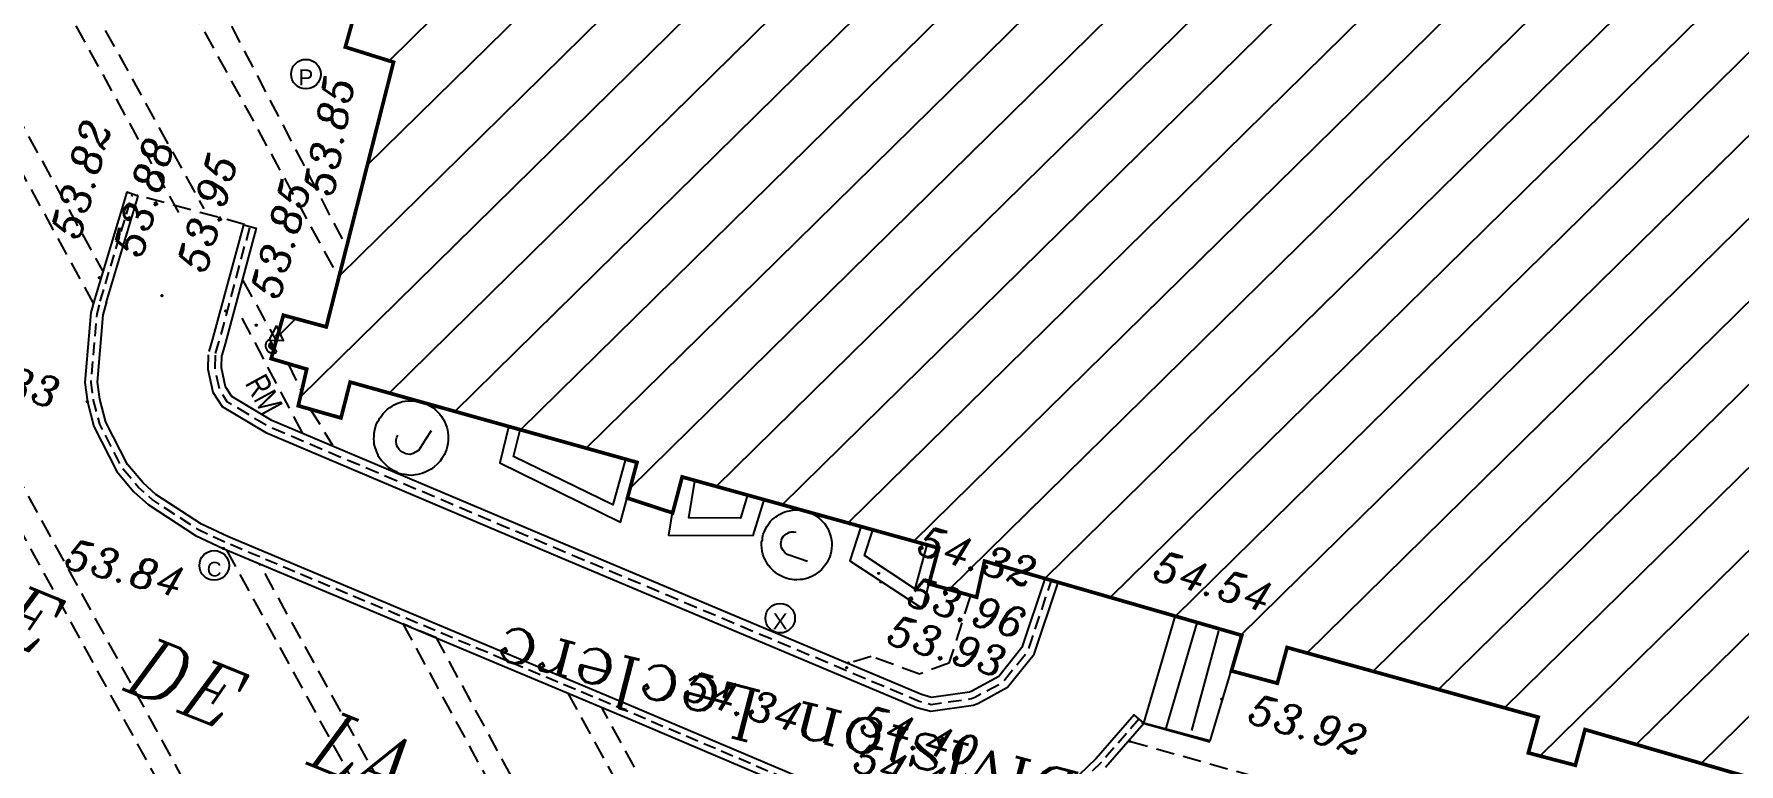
# Model space of a CAD drawing. Extents: x 661856 to 662117, y 6866905 to 6867165.
# Drawn here: x 661907.83 to 661930.86, y 6867108.32 to 6867118.18 of the extents above; entities that cross this region are included whole.
import ezdxf
from ezdxf.enums import TextEntityAlignment as Align

# ---------------------------------------------------------------- set-up
doc = ezdxf.new("R2010")
doc.units = 0
doc.linetypes.add('CONTINU', pattern=[0])
doc.linetypes.add('HIDDEN', pattern=[0.375, 0.25, -0.125])
doc.layers.get('0').update_dxf_attribs({"linetype": 'CONTINUOUS'})
for name, color, linetype in [('BATI_PUBLIC', 7, 'CONTINU'), ('CANEVAS_GEODES', 5, 'CONTINU'), ('CANIVEAU', 7, 'CONTINU'), ('CLOTURE', 7, 'CONTINU'), ('COTE_ALTI', 8, 'CONTINU'), ('ECLAIRAGE_PUBL', 3, 'CONTINU'), ('ESCALIER', 7, 'CONTINU'), ('LIGNE_DIVERS', 7, 'CONTINU'), ('MOB-URB', 6, 'CONTINU'), ('MUR', 7, 'CONTINU'), ('NOM_DE_VOIE', 7, 'CONTINU'), ('POLYGO', 240, 'CONTINUOUS'), ('SIGNAL-VERTICA', 6, 'CONTINU'), ('TEXTE', 7, 'CONTINUOUS')]:
    doc.layers.add(name, color=color, linetype=linetype)
doc.styles.add('7-2', font='romanc.shx', dxfattribs={"height": 0.7})
doc.styles.add('ITALIC', font='italic.shx', dxfattribs={"height": 0.6})
doc.styles.get("Standard").update_dxf_attribs({"font": 'ARIALUNI.ttf', "height": 2})

# ---------------------------------------------------------------- blocks, each defined once
blk = doc.blocks.new('*X217')
at = {"layer": 'BATI_PUBLIC', "color": 7, "linetype": 'CONTINU'}
for p, q in [((610550.758, 133622.313), (610561.888, 133633.443)), ((610550.475, 133620.899), (610562.773, 133633.197)), ((610550.108, 133619.4), (610563.669, 133632.961)), ((610549.595, 133617.757), (610564.557, 133632.718)), ((610550.796, 133617.825), (610565.445, 133632.475)), ((610552.576, 133617.343), (610567.631, 133632.398)), ((610551.686, 133617.584), (610566.333, 133632.231)), ((610553.467, 133617.103), (610568.119, 133631.754)), ((610554.064, 133616.568), (610569.005, 133631.509)), ((610555.228, 133616.601), (610569.891, 133631.264)), ((610556.12, 133616.362), (610570.777, 133631.019)), ((610557.013, 133616.123), (610571.793, 133630.903)), ((610557.905, 133615.884), (610572.562, 133630.541)), ((610558.388, 133615.235), (610573.448, 133630.295)), ((610559.679, 133615.395), (610574.333, 133630.049)), ((610560.563, 133615.148), (610575.218, 133629.803)), ((610561.448, 133614.901), (610576.285, 133629.738)), ((610562.332, 133614.654), (610576.996, 133629.318)), ((610563.228, 133614.419), (610577.886, 133629.076)), ((610564.12, 133614.179), (610578.775, 133628.835)), ((610565.012, 133613.94), (610580.071, 133628.999)), ((610565.904, 133613.701), (610580.604, 133628.401)), ((610566.39, 133613.055), (610579.883, 133626.548)), ((610567.688, 133613.222), (610579.423, 133624.956)), ((610568.57, 133612.973), (610579.691, 133624.093)), ((610549.28, 133618.572), (610549.527, 133618.819)), ((610562.82, 133614.01), (610562.838, 133614.028))]:
    blk.add_line(p, q, dxfattribs=at)
blk = doc.blocks.new('*X221')
at = {"layer": 'MUR', "color": 7, "linetype": 'CONTINU'}
for p, q in [((610548.44, 133618.317), (610548.437, 133618.135)), ((610548.437, 133618.135), (610548.437, 133618.134)), ((610548.457, 133618.045), (610548.498, 133617.866)), ((610548.544, 133617.788), (610548.606, 133617.693)), ((610548.606, 133617.693), (610548.666, 133617.658)), ((610548.745, 133617.612), (610548.903, 133617.519)), ((610548.982, 133617.472), (610549.14, 133617.38)), ((610549.222, 133617.34), (610549.391, 133617.27)), ((610549.476, 133617.235), (610549.645, 133617.165)), ((610549.73, 133617.13), (610549.899, 133617.06)), ((610549.984, 133617.025), (610550.153, 133616.955)), ((610550.237, 133616.92), (610550.407, 133616.85)), ((610550.491, 133616.815), (610550.661, 133616.745)), ((610550.745, 133616.71), (610550.914, 133616.64)), ((610550.999, 133616.605), (610551.168, 133616.535)), ((610551.253, 133616.501), (610551.422, 133616.431)), ((610551.507, 133616.396), (610551.676, 133616.326)), ((610551.761, 133616.291), (610551.93, 133616.221)), ((610552.015, 133616.186), (610552.184, 133616.116)), ((610552.269, 133616.081), (610552.438, 133616.011)), ((610552.522, 133615.976), (610552.692, 133615.906)), ((610552.776, 133615.871), (610552.946, 133615.801)), ((610553.03, 133615.766), (610553.158, 133615.713)), ((610553.158, 133615.713), (610553.2, 133615.696)), ((610553.284, 133615.662), (610553.454, 133615.592)), ((610553.538, 133615.557), (610553.708, 133615.488)), ((610553.792, 133615.453), (610553.962, 133615.383)), ((610554.046, 133615.348), (610554.216, 133615.279)), ((610554.3, 133615.244), (610554.47, 133615.174)), ((610559.724, 133615.233), (610559.764, 133615.355)), ((610554.555, 133615.139), (610554.724, 133615.07)), ((610554.809, 133615.035), (610554.978, 133614.965)), ((610559.639, 133614.972), (610559.696, 133615.146)), ((610555.063, 133614.93), (610555.232, 133614.861)), ((610555.317, 133614.826), (610555.486, 133614.756)), ((610559.555, 133614.71), (610559.611, 133614.885)), ((610555.571, 133614.721), (610555.74, 133614.652)), ((610555.825, 133614.617), (610555.994, 133614.547)), ((610556.079, 133614.513), (610556.248, 133614.443)), ((610559.47, 133614.449), (610559.526, 133614.623)), ((610556.333, 133614.408), (610556.502, 133614.338)), ((610556.587, 133614.304), (610556.756, 133614.234)), ((610559.311, 133614.228), (610559.424, 133614.371)), ((610556.841, 133614.199), (610557.01, 133614.129)), ((610557.095, 133614.095), (610557.265, 133614.025)), ((610559.141, 133614.012), (610559.254, 133614.156)), ((610557.349, 133613.99), (610557.519, 133613.921)), ((610557.603, 133613.886), (610557.773, 133613.816)), ((610558.746, 133613.783), (610558.826, 133613.828)), ((610558.906, 133613.872), (610559.067, 133613.96)), ((610557.857, 133613.781), (610557.994, 133613.725)), ((610557.994, 133613.725), (610558.028, 133613.716)), ((610558.117, 133613.692), (610558.157, 133613.681)), ((610558.157, 133613.681), (610558.297, 133613.703)), ((610558.387, 133613.717), (610558.568, 133613.744)), ((610558.659, 133613.758), (610558.699, 133613.764)), ((610558.699, 133613.764), (610558.746, 133613.783))]:
    blk.add_line(p, q, dxfattribs=at)
blk = doc.blocks.new('*X222')
at = {"layer": 'MUR', "color": 7, "linetype": 'CONTINU'}
for p, q in [((610546.841, 133618.863), (610546.873, 133618.981)), ((610546.817, 133618.558), (610546.83, 133618.729)), ((610546.837, 133618.815), (610546.841, 133618.863)), ((610546.796, 133618.302), (610546.81, 133618.473)), ((610546.776, 133618.046), (610546.789, 133618.217)), ((610546.767, 133617.936), (610546.769, 133617.961)), ((610546.789, 133617.791), (610546.767, 133617.936)), ((610546.804, 133617.69), (610546.801, 133617.706)), ((610546.845, 133617.541), (610546.804, 133617.69)), ((610546.892, 133617.37), (610546.868, 133617.458)), ((610546.929, 133617.299), (610546.892, 133617.37)), ((610547.047, 133617.071), (610546.968, 133617.223)), ((610547.165, 133616.843), (610547.086, 133616.995)), ((610547.319, 133616.639), (610547.207, 133616.769)), ((610547.421, 133616.521), (610547.375, 133616.574)), ((610547.497, 133616.454), (610547.421, 133616.521)), ((610547.605, 133616.359), (610547.561, 133616.398)), ((610547.7, 133616.298), (610547.605, 133616.359)), ((610547.916, 133616.16), (610547.772, 133616.252)), ((610548.133, 133616.021), (610547.988, 133616.113)), ((610548.236, 133615.955), (610548.205, 133615.975)), ((610548.358, 133615.899), (610548.236, 133615.955)), ((610548.592, 133615.792), (610548.436, 133615.863)), ((610548.829, 133615.694), (610548.671, 133615.759)), ((610549.067, 133615.596), (610548.908, 133615.661)), ((610549.305, 133615.499), (610549.146, 133615.564)), ((610549.542, 133615.401), (610549.384, 133615.466)), ((610549.78, 133615.304), (610549.622, 133615.369)), ((610550.018, 133615.207), (610549.859, 133615.271)), ((610550.256, 133615.109), (610550.097, 133615.174)), ((610550.494, 133615.012), (610550.335, 133615.077)), ((610550.731, 133614.914), (610550.573, 133614.979)), ((610550.969, 133614.817), (610550.811, 133614.882)), ((610551.207, 133614.719), (610551.048, 133614.784)), ((610551.445, 133614.622), (610551.286, 133614.687)), ((610551.682, 133614.525), (610551.524, 133614.59)), ((610551.92, 133614.427), (610551.762, 133614.492)), ((610552.158, 133614.33), (610551.999, 133614.395)), ((610552.396, 133614.232), (610552.237, 133614.297)), ((610552.634, 133614.135), (610552.475, 133614.2)), ((610552.871, 133614.038), (610552.713, 133614.103)), ((610553.109, 133613.94), (610552.951, 133614.005)), ((610553.347, 133613.843), (610553.188, 133613.908)), ((610553.585, 133613.745), (610553.426, 133613.81)), ((610553.822, 133613.648), (610553.664, 133613.713)), ((610554.06, 133613.551), (610553.902, 133613.616)), ((610554.298, 133613.452), (610554.139, 133613.518)), ((610554.535, 133613.354), (610554.377, 133613.42)), ((610560.965, 133613.506), (610560.854, 133613.376)), ((610554.772, 133613.256), (610554.614, 133613.321)), ((610555.01, 133613.157), (610554.851, 133613.223)), ((610560.798, 133613.311), (610560.686, 133613.181)), ((610555.247, 133613.059), (610555.089, 133613.124)), ((610555.484, 133612.96), (610555.326, 133613.026)), ((610555.722, 133612.862), (610555.564, 133612.928)), ((610560.456, 133612.912), (610560.342, 133612.8)), ((610560.463, 133612.921), (610560.456, 133612.912)), ((610560.63, 133613.116), (610560.519, 133612.986)), ((610555.959, 133612.763), (610555.801, 133612.829)), ((610556.197, 133612.665), (610556.038, 133612.731)), ((610560.213, 133612.674), (610560.147, 133612.634)), ((610560.28, 133612.741), (610560.213, 133612.674)), ((610556.434, 133612.567), (610556.276, 133612.632)), ((610556.671, 133612.468), (610556.513, 133612.534)), ((610556.909, 133612.37), (610556.75, 133612.435)), ((610559.855, 133612.456), (610559.708, 133612.367)), ((610560.074, 133612.59), (610559.928, 133612.501)), ((610557.146, 133612.271), (610556.988, 133612.337)), ((610557.357, 133612.184), (610557.225, 133612.239)), ((610559.394, 133612.237), (610559.231, 133612.186)), ((610559.599, 133612.3), (610559.476, 133612.262)), ((610559.635, 133612.323), (610559.599, 133612.3)), ((610557.385, 133612.178), (610557.357, 133612.184)), ((610557.637, 133612.128), (610557.469, 133612.161)), ((610557.889, 133612.077), (610557.721, 133612.111)), ((610558.141, 133612.027), (610557.973, 133612.06)), ((610558.236, 133612.007), (610558.225, 133612.01)), ((610558.395, 133612.02), (610558.236, 133612.007)), ((610558.652, 133612.039), (610558.481, 133612.026)), ((610558.759, 133612.048), (610558.737, 133612.046)), ((610558.827, 133612.06), (610558.759, 133612.048)), ((610558.903, 133612.084), (610558.827, 133612.06)), ((610559.149, 133612.16), (610558.985, 133612.109))]:
    blk.add_line(p, q, dxfattribs=at)
blk = doc.blocks.new('*X223')
at = {"layer": 'MUR', "color": 7, "linetype": 'CONTINU'}
for p, q in [((610547.227, 133620.213), (610547.273, 133620.37)), ((610547.296, 133620.448), (610547.306, 133620.481)), ((610547.158, 133619.977), (610547.204, 133620.134)), ((610547.089, 133619.741), (610547.135, 133619.898)), ((610547.02, 133619.505), (610547.066, 133619.662)), ((610546.951, 133619.269), (610546.997, 133619.426)), ((610546.882, 133619.033), (610546.928, 133619.19))]:
    blk.add_line(p, q, dxfattribs=at)
blk = doc.blocks.new('*X224')
at = {"layer": 'MUR', "color": 7, "linetype": 'CONTINU'}
for p, q in [((610548.85, 133619.871), (610548.894, 133620.041)), ((610548.783, 133619.616), (610548.827, 133619.786)), ((610548.717, 133619.361), (610548.761, 133619.531)), ((610548.65, 133619.105), (610548.695, 133619.275)), ((610548.584, 133618.85), (610548.628, 133619.02)), ((610548.518, 133618.595), (610548.562, 133618.765)), ((610548.447, 133618.341), (610548.491, 133618.493)), ((610548.491, 133618.493), (610548.495, 133618.51))]:
    blk.add_line(p, q, dxfattribs=at)
blk = doc.blocks.new('P21900', base_point=(1, 1))
blk.add_circle((1, 1), 1)
blk.add_text('C', height=0.991).set_placement((0.5, 0.25), (1.5, 0.25), align=Align.ALIGNED)
blk = doc.blocks.new('P21300', base_point=(1, 1))
blk.add_circle((1, 1), 1)
blk.add_text('X', height=1.07).set_placement((0.5, 0.25), (1.5, 0.25), align=Align.ALIGNED)
blk = doc.blocks.new('P22100', base_point=(1, 1))
blk.add_circle((1, 1), 1)
blk.add_text('P', height=1.07).set_placement((0.5, 0.25), (1.5, 0.25), align=Align.ALIGNED)
blk = doc.blocks.new('P30100')
at = {"color": 0}
blk.add_circle((0, 0), 0.05, dxfattribs=at)
blk.add_attdef('COTE30100', (0.3, 0.3), '', height=0.3)
blk = doc.blocks.new('P30200')
at = {"color": 0}
blk.add_circle((0, 0), 0.05, dxfattribs=at)
blk.add_attdef('COTE30200', (0.3, -0.15), '', height=0.3)
blk = doc.blocks.new('P30300')
at = {"color": 0}
blk.add_circle((0, 0), 0.05, dxfattribs=at)
blk.add_attdef('COTE30300', (0.3, -0.6), '', height=0.3)
blk = doc.blocks.new('P30500')
at = {"color": 0}
blk.add_circle((0, 0), 0.05, dxfattribs=at)
blk.add_attdef('COTE30500', text='', height=0.3).set_placement((-0.3, -0.15), align=Align.RIGHT)
blk = doc.blocks.new('P30600')
at = {"color": 0}
blk.add_circle((0, 0), 0.05, dxfattribs=at)
blk.add_attdef('COTE30600', text='', height=0.3).set_placement((-0.3, -0.6), align=Align.RIGHT)
blk = doc.blocks.new('SU321')
at = {"color": 0, "linetype": 'CONTINUOUS'}
for points in [[(0, 0.001), (0.002, 0.037), (0.004, 0.07), (0.011, 0.109), (0.023, 0.15), (0.035, 0.188), (0.051, 0.22), (0.068, 0.25), (0.088, 0.285), (0.115, 0.318), (0.138, 0.347), (0.167, 0.372), (0.202, 0.399), (0.236, 0.422), (0.278, 0.446), (0.312, 0.463), (0.348, 0.474), (0.391, 0.486), (0.436, 0.497), (0.481, 0.498), (0.526, 0.497), (0.567, 0.492), (0.612, 0.486), (0.654, 0.472), (0.69, 0.458), (0.729, 0.443), (0.768, 0.419), (0.802, 0.395), (0.828, 0.374), (0.856, 0.35), (0.881, 0.323), (0.903, 0.296), (0.923, 0.263), (0.943, 0.23), (0.958, 0.196), (0.976, 0.155), (0.987, 0.12), (0.993, 0.087), (0.998, 0.049), (0.998, 0.015), (0.999, -0.017), (0.997, -0.06), (0.987, -0.116), (0.972, -0.169), (0.954, -0.214), (0.931, -0.26), (0.903, -0.302), (0.879, -0.331), (0.841, -0.372), (0.812, -0.398), (0.779, -0.426), (0.738, -0.449), (0.696, -0.468), (0.661, -0.482), (0.62, -0.495), (0.582, -0.497), (0.549, -0.506), (0.504, -0.508), (0.461, -0.506), (0.412, -0.498), (0.374, -0.49), (0.327, -0.478), (0.293, -0.466), (0.263, -0.451), (0.237, -0.433), (0.211, -0.416), (0.186, -0.396), (0.16, -0.375), (0.123, -0.342), (0.103, -0.313), (0.083, -0.285), (0.064, -0.254), (0.045, -0.219), (0.027, -0.176), (0.015, -0.136), (0.004, -0.094), (0.001, -0.059), (0, -0.026), (-0.002, -0.001)], [(0.676, 0.218), (0.675, 0.083), (0.674, -0.09), (0.659, -0.127), (0.636, -0.167), (0.609, -0.199), (0.578, -0.213), (0.554, -0.226), (0.504, -0.232), (0.473, -0.231), (0.445, -0.225), (0.418, -0.212), (0.394, -0.196), (0.379, -0.18), (0.358, -0.16), (0.343, -0.133), (0.333, -0.101), (0.327, -0.068)]]:
    blk.add_lwpolyline(points, dxfattribs=at)
blk = doc.blocks.new('P26700')
blk.add_lwpolyline([(0, 0.65972), (-0.5, -0.34028), (0.5, -0.34028)], close=True)
blk.add_circle((0, 0), 0.01658)
blk = doc.blocks.new('$B_238')
at = {"linetype": 'CONTINUOUS'}
blk.add_hatch(color=0, dxfattribs=at).paths.add_polyline_path([(-0.25, 0), (0.25, 0, -0.414214), (0, -0.25, -0.414214)])
at = {"color": 0, "linetype": 'BYBLOCK', "flags": 128}
for points in [[(-0.5, 0), (-0.25, 0)], [(0.25, 0), (0.5, 0)]]:
    blk.add_lwpolyline(points, dxfattribs=at)
blk.add_lwpolyline([(-0.5, 0, 0.414214), (0, -0.5, 0.414214), (0.5, 0)], format="xyb", dxfattribs=at)
blk.add_lwpolyline([(-0.25, 0), (0.25, 0, -0.414214), (0, -0.25, -0.414214)], format="xyb", close=True, dxfattribs=at)

msp = doc.modelspace()

# ---------------------------------------------------------------- linework, layer by layer
at = {"layer": 'BATI_PUBLIC', "color": 7, "linetype": 'CONTINU', "const_width": 0.05}
msp.add_lwpolyline([(661932.47, 6867107.714), (661928.784, 6867108.787), (661928.653, 6867108.305), (661928.018, 6867108.472), (661928.15, 6867108.955), (661924.758, 6867109.896), (661924.626, 6867109.413), (661924.006, 6867109.58), (661924.146, 6867110.06), (661920.67, 6867111.063), (661920.563, 6867110.575), (661919.919, 6867110.756), (661920.049, 6867111.239), (661916.583, 6867112.2), (661916.455, 6867111.714), (661915.844, 6867111.914), (661915.973, 6867112.397), (661912.097, 6867113.481), (661911.973, 6867112.997), (661911.396, 6867113.161), (661911.51, 6867113.656), (661911.03, 6867113.798), (661911.195, 6867114.384), (661911.774, 6867114.227), (661912.683, 6867117.803), (661912.032, 6867118.007), (661912.251, 6867118.795)], dxfattribs=at)
at = {"layer": 'CANIVEAU', "color": 7, "linetype": 'HIDDEN'}
msp.add_lwpolyline([(661922.63, 6867108.63), (661929.853, 6867106.601), (661936.111, 6867104.847)], dxfattribs=at)
at = {"layer": 'CLOTURE', "color": 7, "linetype": 'CONTINU'}
msp.add_lwpolyline([(661923.716, 6867108.616), (661922.795, 6867108.874)], dxfattribs=at)
at = {"layer": 'ESCALIER', "color": 7, "linetype": 'CONTINUOUS'}
for points in [[(661922.82, 6867108.872), (661923.25, 6867110.328)], [(661923.536, 6867110.227), (661923.109, 6867108.774)], [(661923.469, 6867108.773), (661923.836, 6867110.121)], [(661924.004, 6867109.595), (661923.713, 6867108.636), (661922.82, 6867108.872)]]:
    msp.add_lwpolyline(points, dxfattribs=at)
at = {"layer": 'LIGNE_DIVERS', "color": 7, "linetype": 'HIDDEN'}
for points in [[(661909.78, 6867115.774), (661904.759, 6867124.92), (661908.813, 6867127.191)], [(661909.054, 6867126.981), (661905.163, 6867124.798), (661910.12, 6867115.822)], [(661908.63, 6867114.546), (661902.643, 6867125.48), (661903.583, 6867125.998)], [(661903.73, 6867125.715), (661903.057, 6867125.344), (661908.751, 6867114.982)], [(661911.872, 6867115.029), (661906.96, 6867124.024)], [(661910.147, 6867118.954), (661911.987, 6867115.416)], [(661910.67, 6867115.61), (661909.22, 6867116.005)], [(661915.969, 6867096.914), (661905.728, 6867115.642)], [(661905.436, 6867115.502), (661915.565, 6867097.021)], [(661910.648, 6867114.853), (661911.092, 6867114.049)], [(661911.451, 6867112.796), (661910.587, 6867114.444)], [(661911.258, 6867113.726), (661911.429, 6867113.373)], [(661911.554, 6867113.124), (661911.86, 6867112.629)], [(661910.428, 6867111.21), (661917.829, 6867097.689)], [(661918.114, 6867097.86), (661910.874, 6867111.027)], [(661920.477, 6867110.587), (661920.188, 6867109.686), (661919.79, 6867109.537), (661919.138, 6867109.773), (661918.835, 6867109.682)], [(661919.447, 6867098.609), (661913.264, 6867110.025), (661912.81, 6867110.216), (661919.188, 6867098.471)], [(661915.038, 6867109.277), (661920.559, 6867099.258)], [(661920.814, 6867099.406), (661915.503, 6867109.077)]]:
    msp.add_lwpolyline(points, dxfattribs=at)
at = {"layer": 'MUR', "color": 7, "linetype": 'CONTINUOUS'}
for points in [[(661909.233, 6867115.991), (661909.079, 6867116.048), (661908.641, 6867114.599)], [(661908.798, 6867114.551), (661909.233, 6867115.991)], [(661910.194, 6867113.894), (661910.239, 6867114.046), (661910.66, 6867115.605)], [(661910.66, 6867115.605), (661910.829, 6867115.559), (661910.409, 6867113.997), (661910.363, 6867113.844)], [(661908.642, 6867114.595), (661908.593, 6867114.421), (661908.51, 6867113.477), (661908.546, 6867113.215), (661908.635, 6867112.882), (661908.944, 6867112.272), (661909.176, 6867111.999), (661909.367, 6867111.827), (661910.006, 6867111.411), (661910.383, 6867111.234), (661915.888, 6867108.924), (661919.11, 6867107.555)], [(661919.162, 6867107.719), (661915.954, 6867109.081), (661910.453, 6867111.389), (661910.089, 6867111.56), (661909.472, 6867111.962), (661909.298, 6867112.118), (661909.087, 6867112.367), (661908.796, 6867112.942), (661908.714, 6867113.249), (661908.682, 6867113.48), (661908.761, 6867114.39), (661908.811, 6867114.565)], [(661910.18, 6867113.848), (661910.175, 6867113.654), (661910.242, 6867113.346), (661910.368, 6867113.153), (661910.957, 6867112.8), (661914.932, 6867111.118), (661919.755, 6867109.086), (661919.943, 6867109.034), (661920.516, 6867109.117), (661920.578, 6867109.141), (661920.981, 6867109.359), (661921.339, 6867109.805), (661921.658, 6867110.762)], [(661921.481, 6867110.811), (661921.175, 6867109.894), (661920.861, 6867109.503), (661920.5, 6867109.307), (661920.468, 6867109.294), (661919.955, 6867109.221), (661919.816, 6867109.259), (661915.003, 6867111.286), (661911.04, 6867112.963), (661910.498, 6867113.288), (661910.414, 6867113.417), (661910.358, 6867113.672), (661910.363, 6867113.844)], [(661914.241, 6867112.891), (661914.118, 6867112.389), (661915.75, 6867111.589), (661915.973, 6867112.397)], [(661915.816, 6867112.44), (661915.646, 6867111.821), (661914.306, 6867112.477), (661914.394, 6867112.836)], [(661917.472, 6867111.971), (661917.372, 6867111.643), (661916.672, 6867111.647), (661916.753, 6867112.144)], [(661916.447, 6867111.719), (661916.397, 6867111.414), (661917.545, 6867111.407), (661917.696, 6867111.903)], [(661918.998, 6867111.526), (661918.851, 6867111.067), (661919.83, 6867110.424), (661920.049, 6867111.239)], [(661919.889, 6867111.282), (661919.729, 6867110.688), (661919.047, 6867111.137), (661919.158, 6867111.482)], [(661922.303, 6867108.28), (661922.82, 6867108.872), (661922.692, 6867108.984), (661922.179, 6867108.398), (661921.944, 6867108.171)]]:
    msp.add_lwpolyline(points, dxfattribs=at)

# ---------------------------------------------------------------- block references
at = {"layer": 'BATI_PUBLIC', "color": 7, "linetype": 'CONTINU', "rotation": 359.5109627095217}
msp.add_blockref('*X217', (50243.611, 6738711.553), dxfattribs=at)
at = {"layer": 'CANEVAS_GEODES', "color": 5, "linetype": 'CONTINU', "xscale": 0.1999999999095632, "yscale": 0.1999999999095632, "rotation": 359.5109626559351}
msp.add_blockref('P26700', (661911.099, 6867114.113), dxfattribs=at)
at = {"layer": 'COTE_ALTI', "color": 8}
ref = msp.add_blockref('P30500', (661912.032, 6867118.007, 53.853), dxfattribs=dict(at, xscale=0.2000000002922072, yscale=0.2000000002922072, rotation=79.6109629948502))
ref.add_attrib('COTE30500', '53.85', dxfattribs={"color": 8, "height": 0.4, "rotation": 79.611, "style": 'ITALIC'}).set_placement((661912.157, 6867117.577, 53.853), align=Align.RIGHT)
ref = msp.add_blockref('P30100', (661908.71, 6867114.892, 53.821), dxfattribs=dict(at, xscale=0.199999999968756, yscale=0.199999999968756, rotation=74.210963112746))
ref.add_attrib('COTE30100', '53.82', (661908.433, 6867115.386, 53.821), dxfattribs={"color": 8, "height": 0.4, "rotation": 74.211, "style": 'ITALIC'})
ref = msp.add_blockref('P30100', (661909.553, 6867114.649, 53.877), dxfattribs=dict(at, xscale=0.199999999968756, yscale=0.199999999968756, rotation=74.210963112746))
ref.add_attrib('COTE30100', '53.88', (661909.276, 6867115.143, 53.877), dxfattribs={"color": 8, "height": 0.4, "rotation": 74.211, "style": 'ITALIC'})
ref = msp.add_blockref('P30100', (661910.416, 6867114.443, 53.949), dxfattribs=dict(at, xscale=0.199999999968756, yscale=0.199999999968756, rotation=74.210963112746))
ref.add_attrib('COTE30100', '53.95', (661910.14, 6867114.937, 53.949), dxfattribs={"color": 8, "height": 0.4, "rotation": 74.211, "style": 'ITALIC'})
ref = msp.add_blockref('P30200', (661910.83, 6867114.25, 53.851), dxfattribs=dict(at, xscale=0.199999999968756, yscale=0.199999999968756, rotation=74.210963112746))
ref.add_attrib('COTE30200', '53.85', (661911.131, 6867114.58, 53.851), dxfattribs={"color": 8, "height": 0.4, "rotation": 74.211, "style": 'ITALIC'})
ref = msp.add_blockref('P30500', (661908.546, 6867113.215, 53.832), dxfattribs=dict(at, xscale=0.1999999998924461, yscale=0.1999999998924461, rotation=345.1109655914501))
ref.add_attrib('COTE30500', '53.83', dxfattribs={"color": 8, "height": 0.4, "rotation": 345.111, "style": 'ITALIC'}).set_placement((661908.108, 6867113.125, 53.832), align=Align.RIGHT)
ref = msp.add_blockref('P30100', (661919.239, 6867110.896, 54.321), dxfattribs=dict(at, xscale=0.2000000000932818, yscale=0.2000000000932818, rotation=343.3109654157499))
ref.add_attrib('COTE30100', '54.32', (661919.737, 6867111.164, 54.321), dxfattribs={"color": 8, "height": 0.4, "rotation": 343.311, "style": 'ITALIC'})
ref = msp.add_blockref('P30600', (661910.383, 6867111.234, 53.844), dxfattribs=dict(at, xscale=0.1999999998924461, yscale=0.1999999998924461, rotation=345.1109655914501))
ref.add_attrib('COTE30600', '53.84', dxfattribs={"color": 8, "height": 0.4, "rotation": 345.111, "style": 'ITALIC'}).set_placement((661909.791, 6867110.563, 53.844), align=Align.RIGHT)
ref = msp.add_blockref('P30100', (661922.424, 6867110.558, 54.537), dxfattribs=dict(at, xscale=0.2000000000932818, yscale=0.2000000000932818, rotation=343.3109654157499))
ref.add_attrib('COTE30100', '54.54', (661922.922, 6867110.826, 54.537), dxfattribs={"color": 8, "height": 0.4, "rotation": 343.311, "style": 'ITALIC'})
ref = msp.add_blockref('P30200', (661919.269, 6867110.782, 53.965), dxfattribs=dict(at, xscale=0.2000000000932818, yscale=0.2000000000932818, rotation=343.3109654157499))
ref.add_attrib('COTE30200', '53.96', (661919.595, 6867110.475, 53.965), dxfattribs={"color": 8, "height": 0.4, "rotation": 343.311, "style": 'ITALIC'})
ref = msp.add_blockref('P30100', (661918.827, 6867109.687, 53.926), dxfattribs=dict(at, xscale=0.2000000000932818, yscale=0.2000000000932818, rotation=343.3109654157499))
ref.add_attrib('COTE30100', '53.93', (661919.325, 6867109.956, 53.926), dxfattribs={"color": 8, "height": 0.4, "rotation": 343.311, "style": 'ITALIC'})
ref = msp.add_blockref('P30500', (661918.576, 6867108.817, 54.339), dxfattribs=dict(at, xscale=0.2000000000932818, yscale=0.2000000000932818, rotation=343.3109654157499))
ref.add_attrib('COTE30500', '54.34', dxfattribs={"color": 8, "height": 0.4, "rotation": 343.311, "style": 'ITALIC'}).set_placement((661918.135, 6867108.74, 54.339), align=Align.RIGHT)
ref = msp.add_blockref('P30300', (661918.805, 6867109.625, 54.4), dxfattribs=dict(at, xscale=0.2000000000932818, yscale=0.2000000000932818, rotation=343.3109654157499))
ref.add_attrib('COTE30300', '54.40', (661918.958, 6867108.743, 54.4), dxfattribs={"color": 8, "height": 0.4, "rotation": 343.311, "style": 'ITALIC'})
ref = msp.add_blockref('P30200', (661923.877, 6867109.198, 53.924), dxfattribs=dict(at, xscale=0.2000000000932818, yscale=0.2000000000932818, rotation=343.3109654157499))
ref.add_attrib('COTE30200', '53.92', (661924.202, 6867108.892, 53.924), dxfattribs={"color": 8, "height": 0.4, "rotation": 343.311, "style": 'ITALIC'})
ref = msp.add_blockref('P30300', (661922.63, 6867108.63, 53.871), dxfattribs=dict(at, xscale=0.1999999998924461, yscale=0.1999999998924461, rotation=345.1109655914501))
ref.add_attrib('COTE30300', '53.87', (661922.811, 6867107.754, 53.871), dxfattribs={"color": 8, "height": 0.4, "rotation": 345.111, "style": 'ITALIC'})
ref = msp.add_blockref('P30100', (661918.369, 6867107.966, 54.41), dxfattribs=dict(at, xscale=0.2000000000932818, yscale=0.2000000000932818, rotation=343.3109654157499))
ref.add_attrib('COTE30100', '54.41', (661918.867, 6867108.235, 54.41), dxfattribs={"color": 8, "height": 0.4, "rotation": 343.311, "style": 'ITALIC'})
at = {"layer": 'ECLAIRAGE_PUBL', "color": 3, "linetype": 'CONTINU', "xscale": 0.1999999999095632, "yscale": 0.1999999999095632, "rotation": 359.5109626559351}
msp.add_blockref('P21300', (661917.908, 6867110.292), dxfattribs=at)
at = {"layer": 'MOB-URB', "color": 6, "linetype": 'CONTINU'}
for name, p, xscale, yscale, rotation in [('P22100', (661911.499, 6867117.641), 0.1999999999095632, 0.1999999999095632, 359.5109626559351), ('SU321', (661912.502, 6867112.999), 1.000320999860918, 1.000320999860918, 327.5844627212487), ('SU321', (661918.282, 6867111.727), 0.9411875998214335, 0.9411875998214335, 251.8846627029916)]:
    msp.add_blockref(name, p, dxfattribs=dict(at, xscale=xscale, yscale=yscale, rotation=rotation))
at = {"layer": 'MUR', "color": 7, "linetype": 'CONTINU', "rotation": 359.5109627095217}
for name in ['*X223', '*X224', '*X222', '*X221']:
    msp.add_blockref(name, (50243.611, 6738711.553), dxfattribs=at)
at = {"layer": 'POLYGO', "linetype": 'CONTINUOUS', "xscale": 0.2000000002182255, "yscale": 0.2000000002182255, "rotation": 298.6958414882815}
msp.add_blockref('$B_238', (661911.053, 6867113.973, 57.333), dxfattribs=at)
at = {"layer": 'SIGNAL-VERTICA', "color": 6, "linetype": 'CONTINU', "xscale": 0.1999999999095632, "yscale": 0.1999999999095632, "rotation": 359.5109626559351}
msp.add_blockref('P21900', (661910.26, 6867111.005), dxfattribs=at)

# ---------------------------------------------------------------- texts
at = {"layer": 'NOM_DE_VOIE', "color": 7, "style": 'ITALIC'}
for s, height, rotation, p in [('PLACE  DE  LA                                                                  ', 0.79962, 338.0054, (661904.603, 6867111.121)), ('DIVISION LECLERC                                                               ', 0.80059, 338.4596, (661903.538, 6867107.971))]:
    msp.add_text(s, height=height, rotation=rotation, dxfattribs=at).set_placement(p)
at = {"layer": 'POLYGO', "linetype": 'CONTINUOUS', "width": 0.75}
msp.add_text('RM', height=0.32, rotation=298.6958, dxfattribs=at).set_placement((661910.949, 6867113.62, 57.333), align=Align.TOP_LEFT)
at = {"layer": 'TEXTE', "style": '7-2'}
msp.add_text('Place de la Division Leclerc', height=0.7, rotation=165.551, dxfattribs=at).set_placement((661928.093, 6867106.613, 57.333))

doc.saveas('drawing.dxf')
